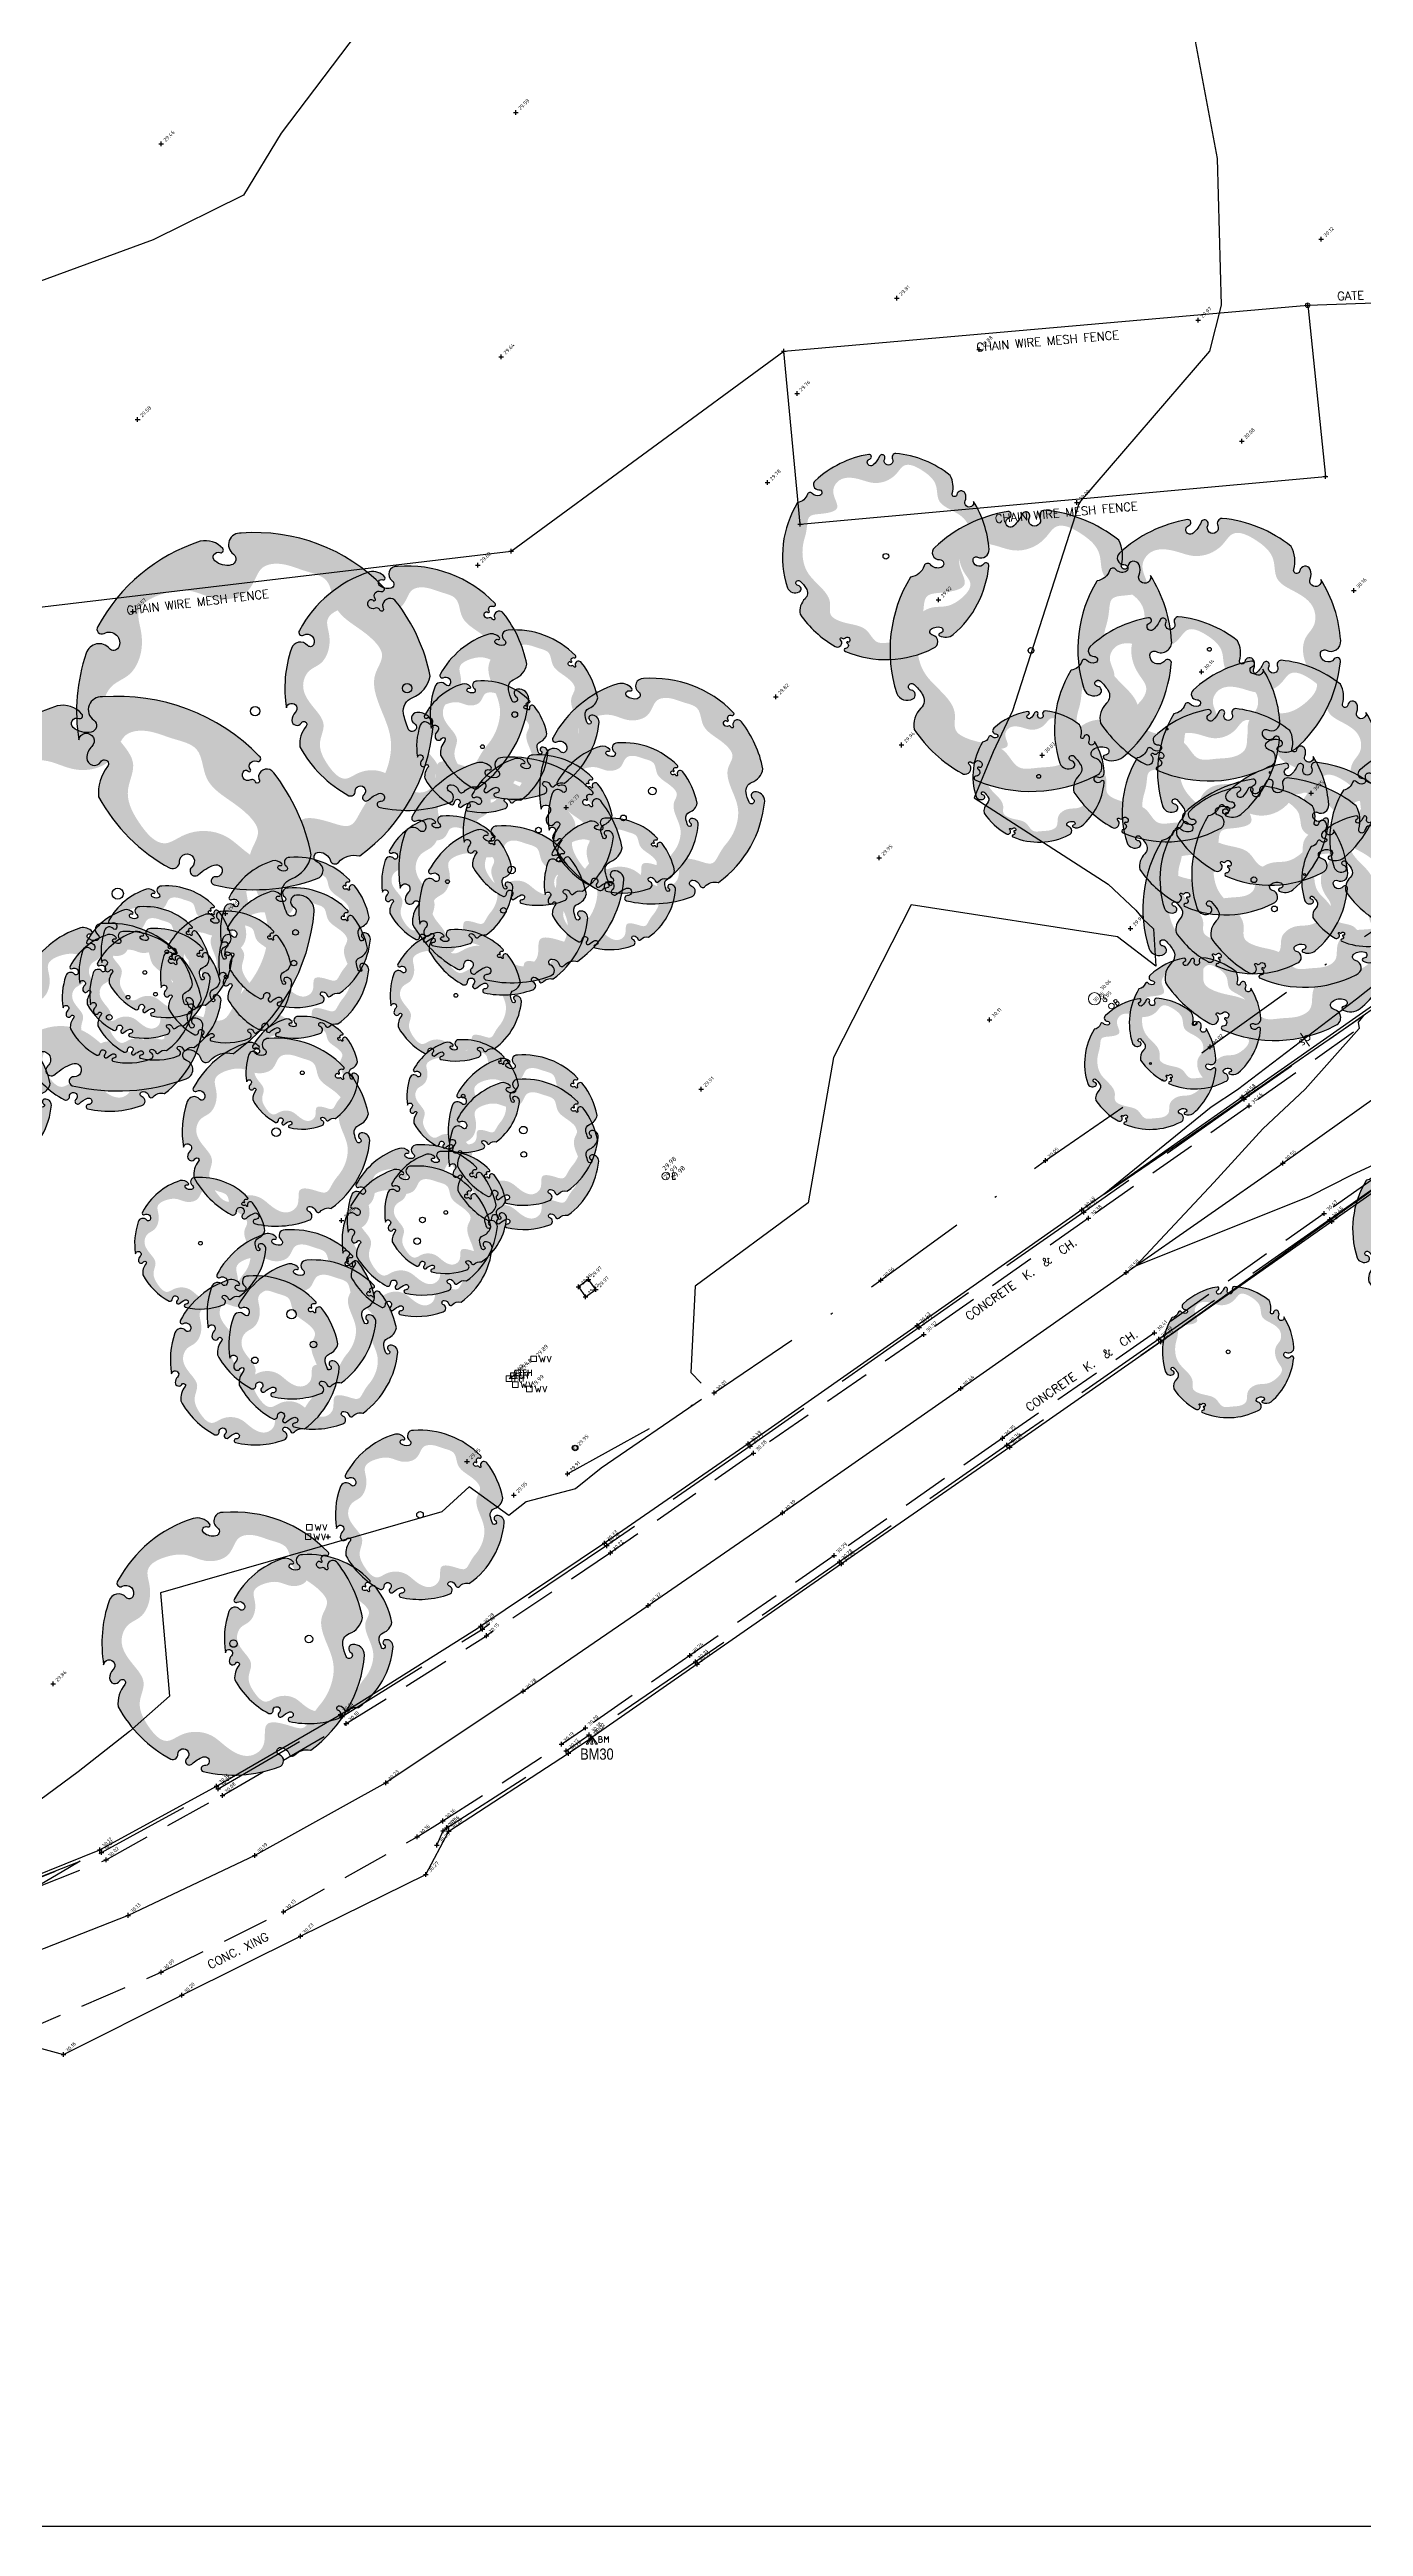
# Model space of a CAD drawing. Header units: metres. Extents: x 245957 to 247358, y 7418632 to 7419642.
# Drawn here: x 246523.7 to 246593.6, y 7418655.8 to 7418787.6 of the extents above; entities that cross this region are included whole.
import ezdxf
from ezdxf.enums import TextEntityAlignment as Align

# ---------------------------------------------------------------- set-up
doc = ezdxf.new("R2010")
doc.units = ezdxf.units.M
for name, pattern in [('DASHDOT', [10, 5, -2.5, 0, -2.5]), ('DASHED', [0.75, 0.5, -0.25]), ('HIDDEN', [0.375, 0.25, -0.125])]:
    doc.linetypes.add(name, pattern=pattern)
for name, color, linetype in [('-TEXT', 7, 'Continuous'), ('017_NAIL-L', 8, 'Continuous'), ('103_TOE_OF_BATTER', 37, 'DASHDOT'), ('103_TOE_OF_BATTER-L', 37, 'DASHDOT'), ('103_TOE_OF_BATTER-S', 37, 'DASHDOT'), ('104_EXISTING_SURFACE-L', 35, 'Continuous'), ('104_EXISTING_SURFACE-S', 35, 'Continuous'), ('201_SINGLE_TREE-H', 63, 'Continuous'), ('201_SINGLE_TREE-S', 96, 'Continuous'), ('408_BACK_OF_KERB', 10, 'Continuous'), ('408_BACK_OF_KERB-L', 10, 'Continuous'), ('408_BACK_OF_KERB-S', 10, 'Continuous'), ('418_LANE_LINE_SOLID', 53, 'Continuous'), ('418_LANE_LINE_SOLID-L', 53, 'Continuous'), ('418_LANE_LINE_SOLID-S', 53, 'Continuous'), ('903_FENCE', 24, 'FENCELINE'), ('903_FENCE-S', 24, 'Continuous'), ('904_GATE', 22, 'Continuous'), ('EX-BENCHMARK', 7, 'Continuous'), ('EX-BENCHMARK_(SLS)', 8, 'Continuous'), ('EX-BOLLARD_(SLS)', 89, 'Continuous'), ('EX-COVER', 7, 'Continuous'), ('EX-FEATURE', 7, 'Continuous'), ('EX-GATE_(SLS)', 22, 'Continuous'), ('EX-TITLEBLOCK', 7, 'Continuous'), ('EX-TRAFFIC_SIGN_(SLS)', 89, 'Continuous'), ('Surface_Contours_Major', 4, 'Continuous'), ('Surface_Contours_Minor', 253, 'Continuous')]:
    doc.layers.add(name, color=color, linetype=linetype)
for name, color, linetype, true_color in [('406_LIP_OF_KERB', 7, 'HIDDEN', 0xff4100), ('406_LIP_OF_KERB-L', 7, 'HIDDEN', 0xff4100), ('406_LIP_OF_KERB-S', 7, 'HIDDEN', 0xff4100), ('407_INVERT_OF_KERB', 7, 'DASHED', 0xff4100), ('407_INVERT_OF_KERB-L', 7, 'DASHED', 0xff4100), ('407_INVERT_OF_KERB-S', 7, 'DASHED', 0xff4100), ('716_ELECTRICITY_PIT-L', 7, 'ELECTRICAL', 0xffa500), ('741_SEWER_PIT-L', 7, 'Continuous', 0xfffd66), ('751_WATER_STOP_VALVE-L', 7, 'Continuous', 0x0041ff), ('753_FIRE_HYDRANT', 7, 'Continuous', 0xb30000), ('753_FIRE_HYDRANT-L', 7, 'Continuous', 0xb30000), ('755_WATER_UNCLASS', 7, 'Continuous', 0x0041ff), ('755_WATER_UNCLASS-L', 7, 'Continuous', 0x0041ff), ('755_WATER_UNCLASS-S', 7, 'Continuous', 0x0041ff), ('762_UNCLASSIFIED_PIT-S', 7, 'Continuous', 0xff64ac), ('EX-ELECT_PIT_(SLS)', 7, 'Continuous', 0xffa500), ('EX-FIRE_HYDRANT_(SLS)', 7, 'Continuous', 0xb30000), ('EX-SEWER_PIT_(SLS)', 7, 'Continuous', 0xfffd66), ('EX-WATER_VALVE_(SLS)', 7, 'Continuous', 0x0041ff)]:
    doc.layers.add(name, color=color, linetype=linetype, true_color=true_color)
doc.styles.add('BOLD', font='ARIALN.TTF')
doc.styles.add('ISO', font='iso.shx')
doc.styles.add('ISO18', font='iso.shx')
doc.styles.add('ISO2.5', font='isocp.shx', dxfattribs={"height": 2.5})
doc.styles.get("Standard").update_dxf_attribs({"font": 'SIMPLEX.shx'})
doc.linetypes.add('ELECTRICAL', pattern='A,2,-0.15,["E",ISO18,S=0.2,R=0,X=-0.015,Y=-0.1],-0.15', length=2.3)
doc.linetypes.add('FENCELINE', pattern='A,0.5,-0.2,["/",Standard,S=0.1,R=0,X=0,Y=-0.05],-0.25', length=0.95)

# ---------------------------------------------------------------- blocks, each defined once
blk = doc.blocks.new('CROSS')
at = {"color": 0, "linetype": 'Continuous'}
for p, q in [((-0.5, 0), (0.5, 0)), ((0, -0.5), (0, 0.5))]:
    blk.add_line(p, q, dxfattribs=at)
blk = doc.blocks.new('SP')
at = {"color": 0, "linetype": 'Continuous', "lineweight": 13}
for p, q in [((0.15, 0.42), (0.15, -0.41)), ((0.28, 0.16), (0.26, 0.1)), ((0.26, 0.1), (0.3, 0.06)), ((0.33, 0.19), (0.28, 0.16)), ((0.3, 0.06), (0.4, 0)), ((0.42, 0.18), (0.33, 0.19)), ((0.4, 0), (0.41, 0)), ((0.44, -0.04), (0.4, 0)), ((0.4, 0), (0.41, 0)), ((0.26, -0.1), (0.37, -0.13)), ((0.37, -0.13), (0.42, -0.1)), ((0.37, -0.13), (0.37, -0.13)), ((0.42, -0.1), (0.44, -0.04))]:
    blk.add_line(p, q, dxfattribs=at)
blk.add_circle((0, 0), 0.15, dxfattribs=at)
blk = doc.blocks.new('201C')
at = {"layer": '201_SINGLE_TREE-H', "transparency": 33554534}
h = blk.add_hatch(color=256, dxfattribs=at)
h.paths.add_polyline_path([(-0.3717, -0.3344, 0.222926), (0.0196, -0.4996, 0.770799), (0.0439, -0.4417, -0.650302), (0.0511, -0.4116, -0.234737), (0.0964, -0.4247, -0.847312), (0.0816, -0.4475, 0.78443), (0.0732, -0.4583, 0.276934), (0.1352, -0.4813, 0.193599), (0.4309, -0.2536, 0.800435), (0.4144, -0.2337, -0.75216), (0.3757, -0.1925, -0.528914), (0.4006, -0.1909, 0.594112), (0.4663, -0.1804, 0.123805), (0.4962, 0.0616, -1.41759), (0.4607, 0.0811, 0.206906), (0.4758, 0.1133, 0.759729), (0.4374, 0.1252, -1.073307), (0.4187, 0.1392, 0.194379), (0.4474, 0.2231, 0.144612), (0.2544, 0.4304, 0.53339), (0.2277, 0.4128, -1.592592), (0.1939, 0.4293, 1.030038), (0.1758, 0.4513, -0.10361), (0.1314, 0.4262, -1.238487), (0.1282, 0.4593, 0.884725), (0.1336, 0.4818, 0.147549), (-0.1551, 0.4753, 0.71725), (-0.1579, 0.4291, -0.864032), (-0.1646, 0.4015, -0.310704), (-0.1946, 0.4266, 0.58143), (-0.2167, 0.4321, -0.281558), (-0.2766, 0.4162), (-0.2775, 0.4159, 0.217121), (-0.4959, 0.0634), (-0.4959, 0.0634, 0.440011), (-0.4522, 0.021, 0.723973), (-0.4442, 0.0516, -1.384648), (-0.4262, 0.0659, -0.051107), (-0.4149, 0.0223, -0.361502), (-0.441, -0.0208, 0.256822), (-0.4937, -0.0791, 0.116166), (-0.4065, -0.2911, 0.67803), (-0.3682, -0.2843, 0.170035), (-0.3696, -0.274, -1.054701), (-0.3596, -0.2696, 0.431903), (-0.3468, -0.2749, -0.910728), (-0.3329, -0.2993, -0.42046), (-0.3418, -0.2976, 1.007885), (-0.3479, -0.3018, -0.766634), (-0.3646, -0.3216, 0.938602), (-0.3717, -0.3344)])
edge = h.paths.add_edge_path(flags=16)
edge.add_spline(control_points=[(-0.3177, 0.2468), (-0.303, 0.2628), (-0.2856, 0.2893), (-0.256, 0.3411), (-0.1928, 0.3155), (-0.0921, 0.286), (-0.1162, 0.3941), (-0.0359, 0.4462), (0.0392, 0.3985), (0.1028, 0.3299), (0.1957, 0.3214), (0.2784, 0.3804), (0.3442, 0.2961), (0.3785, 0.2147), (0.3303, 0.1307), (0.3915, 0.0592), (0.4378, -0.0139), (0.4055, -0.0919), (0.3459, -0.1091), (0.3102, -0.1666), (0.3057, -0.2282), (0.3286, -0.3091), (0.2408, -0.3447), (0.1647, -0.3496), (0.103, -0.3142), (0.0463, -0.3153), (0.0047, -0.3356), (-0.0139, -0.3682), (-0.0327, -0.4069), (-0.0927, -0.4151), (-0.1463, -0.3868), (-0.23, -0.3665), (-0.2245, -0.2773), (-0.2864, -0.2294), (-0.3344, -0.1941), (-0.3737, -0.1409), (-0.3276, -0.0866), (-0.344, -0.0009), (-0.3866, 0.0828), (-0.3665, 0.1796), (-0.3359, 0.2271), (-0.3177, 0.2468)], knot_values=[0, 0, 0, 0, 0.064972, 0.101243, 0.15652, 0.245586, 0.324463, 0.387907, 0.486094, 0.554514, 0.671826, 0.728629, 0.823661, 0.919885, 0.989953, 1.075257, 1.171704, 1.23593, 1.293575, 1.346478, 1.426142, 1.479146, 1.570817, 1.644481, 1.712561, 1.774901, 1.807, 1.846291, 1.885582, 1.928182, 2.007036, 2.074591, 2.151638, 2.226455, 2.293426, 2.340744, 2.397548, 2.47317, 2.587294, 2.673595, 2.754259, 2.754259, 2.754259, 2.754259], degree=3, periodic=0)
at = {"layer": '201_SINGLE_TREE-S'}
blk.add_lwpolyline([(-0.3717, -0.3344, 0.222926), (0.0196, -0.4996, 0.770799), (0.0439, -0.4417, -0.650302), (0.0511, -0.4116, -0.234737), (0.0964, -0.4247, -0.847312), (0.0816, -0.4475, 0.78443), (0.0732, -0.4583, 0.276934), (0.1352, -0.4813, 0.193599), (0.4309, -0.2536, 0.800435), (0.4144, -0.2337, -0.75216), (0.3757, -0.1925, -0.528914), (0.4006, -0.1909, 0.594112), (0.4663, -0.1804, 0.123805), (0.4962, 0.0616, -1.41759), (0.4607, 0.0811, 0.206906), (0.4758, 0.1133, 0.759729), (0.4374, 0.1252, -1.073307), (0.4187, 0.1392, 0.194379), (0.4474, 0.2231, 0.144612), (0.2544, 0.4304, 0.53339), (0.2277, 0.4128, -1.592592), (0.1939, 0.4293, 1.030038), (0.1758, 0.4513, -0.10361), (0.1314, 0.4262, -1.238487), (0.1282, 0.4593, 0.884725), (0.1336, 0.4818, 0.147549), (-0.1551, 0.4753, 0.71725), (-0.1579, 0.4291, -0.864032), (-0.1646, 0.4015, -0.310704), (-0.1946, 0.4266, 0.58143), (-0.2167, 0.4321, -0.281558), (-0.2766, 0.4162), (-0.2775, 0.4159, 0.217121), (-0.4959, 0.0634), (-0.4959, 0.0634, 0.440011), (-0.4522, 0.021, 0.723973), (-0.4442, 0.0516, -1.384648), (-0.4262, 0.0659, -0.051107), (-0.4149, 0.0223, -0.361502), (-0.441, -0.0208, 0.256822), (-0.4937, -0.0791, 0.116166), (-0.4065, -0.2911, 0.67803), (-0.3682, -0.2843, 0.170035), (-0.3696, -0.274, -1.054701), (-0.3596, -0.2696, 0.431903), (-0.3468, -0.2749, -0.910728), (-0.3329, -0.2993, -0.42046), (-0.3418, -0.2976, 1.007885), (-0.3479, -0.3018, -0.766634), (-0.3646, -0.3216, 0.938602), (-0.3717, -0.3344)], format="xyb", dxfattribs=at)
blk = doc.blocks.new('201T')
at = {"layer": '201_SINGLE_TREE-S'}
blk.add_circle((0, 0), 0.5, dxfattribs=at)
blk = doc.blocks.new('BOLR')
at = {"color": 0, "linetype": 'Continuous', "lineweight": 13}
for p, q in [((0.34, 0.17), (0.25, 0.17)), ((0.25, 0.17), (0.25, -0.16)), ((0.34, 0.02), (0.25, 0.02)), ((0.25, 0.02), (0.26, 0.02)), ((0.39, 0.15), (0.34, 0.17)), ((0.34, 0.02), (0.39, 0.04)), ((0.38, 0.01), (0.34, 0.02)), ((0.42, -0.03), (0.38, 0.01)), ((0.41, 0.1), (0.39, 0.15)), ((0.39, 0.04), (0.41, 0.1)), ((0.25, -0.16), (0.34, -0.16)), ((0.25, -0.16), (0.26, -0.16)), ((0.34, -0.16), (0.38, -0.15)), ((0.38, -0.15), (0.42, -0.11)), ((0.43, -0.07), (0.42, -0.03)), ((0.42, -0.11), (0.43, -0.07))]:
    blk.add_line(p, q, dxfattribs=at)
blk.add_circle((0, 0), 0.15, dxfattribs=at)
blk = doc.blocks.new('BM')
at = {"color": 0, "linetype": 'Continuous', "lineweight": 13}
for p, q in [((0, 0), (-0.31, -0.44)), ((-0.19, -0.44), (0, 0)), ((0, 0), (-0.06, -0.44)), ((0, 0), (0.19, -0.44)), ((0.31, -0.44), (0, 0)), ((0, 0), (0.06, -0.44)), ((-0.31, -0.44), (-0.19, -0.44)), ((-0.06, -0.44), (0.06, -0.44)), ((0.19, -0.44), (0.31, -0.44)), ((0.47, -0.02), (0.38, -0.02)), ((0.38, -0.02), (0.38, -0.34)), ((0.47, -0.16), (0.38, -0.16)), ((0.38, -0.16), (0.39, -0.16)), ((0.38, -0.34), (0.47, -0.34)), ((0.38, -0.34), (0.39, -0.34)), ((0.52, -0.04), (0.47, -0.02)), ((0.47, -0.16), (0.52, -0.14)), ((0.52, -0.17), (0.47, -0.16)), ((0.47, -0.34), (0.52, -0.33)), ((0.54, -0.09), (0.52, -0.04)), ((0.52, -0.14), (0.54, -0.09)), ((0.55, -0.21), (0.52, -0.17)), ((0.52, -0.33), (0.55, -0.29)), ((0.56, -0.25), (0.55, -0.21)), ((0.55, -0.29), (0.56, -0.25)), ((0.67, -0.34), (0.67, -0.02)), ((0.67, -0.02), (0.78, -0.19)), ((0.78, -0.19), (0.89, -0.02)), ((0.89, -0.02), (0.89, -0.34))]:
    blk.add_line(p, q, dxfattribs=at)
blk = doc.blocks.new('WV')
at = {"color": 0, "linetype": 'Continuous', "lineweight": 13}
for p, q in [((-0.15, -0.15), (-0.15, 0.15)), ((-0.15, 0.15), (0.15, 0.15)), ((0.15, 0.15), (0.15, -0.15)), ((0.31, 0.15), (0.39, -0.17)), ((0.39, -0.17), (0.46, 0.05)), ((0.46, 0.05), (0.53, -0.17)), ((0.53, -0.17), (0.6, 0.15)), ((0.6, 0.15), (0.61, 0.15)), ((0.71, 0.15), (0.82, -0.17)), ((0.82, -0.17), (0.92, 0.15)), ((0.92, 0.15), (0.93, 0.15)), ((0.15, -0.15), (-0.15, -0.15))]:
    blk.add_line(p, q, dxfattribs=at)
blk = doc.blocks.new('FHS')
at = {"color": 0, "linetype": 'Continuous', "lineweight": 13}
for p, q in [((-0.15, -0.15), (-0.15, 0.15)), ((-0.15, 0.15), (0.15, 0.15)), ((0.15, 0.15), (0.15, -0.15)), ((0.31, -0.15), (0.31, 0.17)), ((0.31, 0.17), (0.45, 0.17)), ((0.31, 0.03), (0.45, 0.03)), ((0.45, 0.17), (0.46, 0.17)), ((0.45, 0.03), (0.46, 0.03)), ((0.56, -0.15), (0.56, 0.17)), ((0.56, 0.17), (0.56, 0.17)), ((0.56, 0.03), (0.74, 0.03)), ((0.74, 0.17), (0.74, -0.15)), ((0.15, -0.15), (-0.15, -0.15))]:
    blk.add_line(p, q, dxfattribs=at)
blk = doc.blocks.new('755')
at = {"layer": '755_WATER_UNCLASS', "color": 0}
for radius in [0.597, 0.499]:
    blk.add_circle((0, 0), radius, dxfattribs=at)
at = {"layer": '755_WATER_UNCLASS', "color": 0, "style": 'ISO'}
blk.add_text('WU', height=0.4, dxfattribs=at).set_placement((0, 0), align=Align.MIDDLE_CENTER)
blk = doc.blocks.new('A1-TITLE-SC')
at = {"layer": 'EX-TITLEBLOCK', "color": 2, "flags": 128}
blk.add_lwpolyline([(28, 14), (28, 580), (828, 580), (828, 14)], close=True, dxfattribs=at)
blk = doc.blocks.new('SEWA')
at = {"color": 0, "linetype": 'Continuous', "lineweight": 13}
for p, q in [((0.47, 0.15), (0.46, 0.11)), ((0.46, 0.11), (0.48, 0.07)), ((0.5, 0.19), (0.47, 0.15)), ((0.48, 0.07), (0.5, 0.04)), ((0.54, 0.2), (0.5, 0.19)), ((0.5, 0.04), (0.62, -0.01)), ((0.64, 0.18), (0.54, 0.2)), ((0.46, -0.12), (0.58, -0.16)), ((0.58, -0.16), (0.62, -0.15)), ((0.58, -0.16), (0.59, -0.16)), ((0.62, -0.01), (0.62, -0.01)), ((0.65, -0.04), (0.62, -0.01)), ((0.62, -0.01), (0.62, -0.01)), ((0.62, -0.15), (0.65, -0.12)), ((0.66, -0.08), (0.65, -0.04)), ((0.65, -0.12), (0.66, -0.08))]:
    blk.add_line(p, q, dxfattribs=at)
blk.add_circle((0, 0), 0.325, dxfattribs=at)
blk = doc.blocks.new('GATE')
at = {"color": 0, "linetype": 'Continuous', "lineweight": 13}
blk.add_circle((0, 0), 0.125, dxfattribs=at)
blk = doc.blocks.new('ECVRR')
at = {"color": 0, "linetype": 'Continuous', "lineweight": 13}
for p, q in [((0.36, -0.18), (0.36, 0.18)), ((0.36, 0.18), (0.52, 0.18)), ((0.49, 0.02), (0.36, 0.02)), ((0.36, 0.02), (0.37, 0.02)), ((0.52, 0.18), (0.53, 0.18)), ((0.52, -0.18), (0.36, -0.18))]:
    blk.add_line(p, q, dxfattribs=at)
blk.add_circle((0, 0), 0.2, dxfattribs=at)
blk = doc.blocks.new('CK')
at = {"layer": '-TEXT'}
blk.add_text('CONCRETE  K.  &  CH.', height=0.45, dxfattribs=at).set_placement((-0.03, -0.24), align=Align.CENTER)
blk = doc.blocks.new('CX1')
at = {"layer": '-TEXT'}
blk.add_text('CONC. XING', height=0.45, dxfattribs=at).set_placement((-0.1, -0.24), align=Align.CENTER)

msp = doc.modelspace()

# ---------------------------------------------------------------- linework, layer by layer
at = {"layer": '103_TOE_OF_BATTER'}
msp.add_lwpolyline([(246551.23, 7418711.78), (246559.03, 7418716.09), (246567.91, 7418722.08), (246576.66, 7418728.45), (246585.42, 7418734.5), (246593.95, 7418740.59), (246597.43, 7418742.95), (246601.29, 7418745.47), (246607.84, 7418750.53), (246615.99, 7418756.2), (246625.6, 7418763.25), (246634.22, 7418769.15), (246642.95, 7418775.44), (246651.21, 7418781.53), (246661.76, 7418788.97), (246662.07, 7418789.4), (246662.46, 7418789.66), (246670.73, 7418795.49), (246679.96, 7418801.46), (246688.91, 7418807.37)], dxfattribs=at)
at = {"layer": '406_LIP_OF_KERB', "ltscale": 10}
for p, q in [((246596.11, 7418737.44), (246587.5, 7418731.36)), ((246587.5, 7418731.36), (246578.95, 7418725.39)), ((246600.15, 7418731.71), (246591.49, 7418725.64)), ((246591.49, 7418725.64), (246582.46, 7418719.28)), ((246578.95, 7418725.39), (246570.19, 7418719.2)), ((246570.19, 7418719.2), (246561.13, 7418712.88)), ((246582.46, 7418719.28), (246574.37, 7418713.67)), ((246574.37, 7418713.67), (246565.42, 7418707.43)), ((246561.13, 7418712.88), (246553.52, 7418707.57)), ((246553.52, 7418707.57), (246546.93, 7418703.17)), ((246565.42, 7418707.43), (246557.75, 7418702.12)), ((246539.47, 7418698.49), (246546.93, 7418703.17)), ((246557.75, 7418702.12), (246552.19, 7418698.26)), ((246532.88, 7418694.67), (246539.47, 7418698.49)), ((246550.92, 7418697.39), (246552.19, 7418698.26)), ((246544.61, 7418693.31), (246550.92, 7418697.39)), ((246526.69, 7418691.25), (246532.88, 7418694.67)), ((246543.24, 7418692.46), (246544.61, 7418693.31)), ((246519.49, 7418688.38), (246526.69, 7418691.25)), ((246536.13, 7418688.48), (246543.24, 7418692.46)), ((246529.62, 7418685.26), (246536.13, 7418688.48)), ((246521.96, 7418681.99), (246529.62, 7418685.26))]:
    msp.add_line(p, q, dxfattribs=at)
at = {"layer": '407_INVERT_OF_KERB', "ltscale": 10}
for p, q in [((246595.88, 7418737.79), (246587.23, 7418731.71)), ((246587.23, 7418731.71), (246578.7, 7418725.71)), ((246600.39, 7418731.36), (246591.79, 7418725.31)), ((246578.7, 7418725.71), (246569.94, 7418719.57)), ((246591.79, 7418725.31), (246582.7, 7418718.95)), ((246569.94, 7418719.57), (246560.96, 7418713.26)), ((246582.7, 7418718.95), (246574.61, 7418713.31)), ((246560.96, 7418713.26), (246553.32, 7418707.96)), ((246574.61, 7418713.31), (246565.7, 7418707.1)), ((246553.32, 7418707.96), (246546.71, 7418703.52)), ((246565.7, 7418707.1), (246558.05, 7418701.77)), ((246539.25, 7418698.87), (246546.71, 7418703.52)), ((246558.05, 7418701.77), (246552.38, 7418697.9)), ((246532.66, 7418695.03), (246539.25, 7418698.87)), ((246551.17, 7418697.04), (246552.38, 7418697.9)), ((246544.81, 7418692.94), (246551.17, 7418697.04)), ((246526.44, 7418691.63), (246532.66, 7418695.03)), ((246544.28, 7418692.02), (246544.62, 7418692.78)), ((246544.62, 7418692.78), (246544.81, 7418692.94)), ((246519.36, 7418688.78), (246526.44, 7418691.63))]:
    msp.add_line(p, q, dxfattribs=at)
at = {"layer": '408_BACK_OF_KERB'}
for p, q in [((246595.78, 7418737.89), (246587.13, 7418731.82)), ((246587.13, 7418731.82), (246578.6, 7418725.83)), ((246600.5, 7418731.26), (246591.89, 7418725.2)), ((246578.6, 7418725.83), (246569.84, 7418719.68)), ((246591.89, 7418725.2), (246582.79, 7418718.8)), ((246569.84, 7418719.68), (246560.85, 7418713.38)), ((246582.79, 7418718.8), (246574.76, 7418713.2)), ((246560.85, 7418713.38), (246553.2, 7418708.09)), ((246574.76, 7418713.2), (246565.81, 7418706.99)), ((246553.2, 7418708.09), (246546.63, 7418703.68)), ((246565.81, 7418706.99), (246558.13, 7418701.66)), ((246539.16, 7418698.98), (246546.63, 7418703.68)), ((246558.13, 7418701.66), (246552.47, 7418697.72)), ((246532.57, 7418695.17), (246539.16, 7418698.98)), ((246544.93, 7418692.77), (246551.28, 7418696.91)), ((246551.28, 7418696.91), (246552.47, 7418697.72)), ((246526.36, 7418691.78), (246532.57, 7418695.17)), ((246543.7, 7418690.47), (246544.93, 7418692.77)), ((246519.31, 7418688.94), (246526.36, 7418691.78)), ((246537.03, 7418687.18), (246543.7, 7418690.47)), ((246530.72, 7418684.04), (246537.03, 7418687.18)), ((246524.42, 7418680.89), (246530.72, 7418684.04)), ((246522.15, 7418681.51), (246524.42, 7418680.89))]:
    msp.add_line(p, q, dxfattribs=at)
at = {"layer": '418_LANE_LINE_SOLID'}
for p, q in [((246589.28, 7418728.31), (246597.9, 7418734.44)), ((246580.95, 7418722.49), (246589.28, 7418728.31)), ((246572.15, 7418716.32), (246580.95, 7418722.49)), ((246562.67, 7418709.7), (246572.15, 7418716.32)), ((246555.53, 7418704.77), (246562.67, 7418709.7)), ((246548.88, 7418700.21), (246555.53, 7418704.77)), ((246548.88, 7418700.21), (246541.58, 7418695.34)), ((246541.58, 7418695.34), (246534.61, 7418691.48)), ((246534.61, 7418691.48), (246527.86, 7418688.29)), ((246527.86, 7418688.29), (246520.56, 7418685.41))]:
    msp.add_line(p, q, dxfattribs=at)
at = {"layer": '753_FIRE_HYDRANT'}
for p, q in [((246548.36, 7418717), (246548.13, 7418716.84)), ((246548.58, 7418717.14), (246548.36, 7418717))]:
    msp.add_line(p, q, dxfattribs=at)
at = {"layer": '903_FENCE', "ltscale": 20}
for p, q in [((246562.74, 7418771.51), (246590.61, 7418773.96)), ((246590.61, 7418773.96), (246591.55, 7418764.84)), ((246548.24, 7418760.87), (246562.74, 7418771.51)), ((246563.62, 7418762.31), (246562.74, 7418771.51)), ((246563.62, 7418762.31), (246591.55, 7418764.84)), ((246514.74, 7418756.89), (246548.24, 7418760.87))]:
    msp.add_line(p, q, dxfattribs=at)
at = {"layer": '904_GATE'}
msp.add_line((246590.61, 7418773.96), (246595.2, 7418774.12), dxfattribs=at)
at = {"layer": 'EX-ELECT_PIT_(SLS)'}
for p, q in [((246552.36, 7418722.12), (246551.82, 7418721.73)), ((246551.82, 7418721.73), (246552.2, 7418721.2)), ((246552.2, 7418721.2), (246552.74, 7418721.59)), ((246552.74, 7418721.59), (246552.36, 7418722.12))]:
    msp.add_line(p, q, dxfattribs=at)
at = {"layer": 'Surface_Contours_Major', "elevation": 30}
for points in [[(246583.61, 7418793.41), (246585.8, 7418781.76), (246586, 7418773.96), (246585.38, 7418771.52), (246578.53, 7418763.53), (246578.42, 7418763.35), (246578.24, 7418762.76), (246574.91, 7418752.38), (246573.87, 7418750.2), (246572.87, 7418747.74), (246579.99, 7418743.15), (246581.46, 7418741.78), (246581.86, 7418741.3), (246582.4, 7418740.78), (246582.54, 7418738.79), (246580.5, 7418740.36), (246569.52, 7418742.05), (246565.38, 7418733.94), (246564.04, 7418726.2), (246558.03, 7418721.76), (246557.8, 7418717.17), (246558.35, 7418716.6)], [(246558.37, 7418715.73), (246553.02, 7418712.08), (246551.66, 7418710.98), (246549.03, 7418710.3), (246548.11, 7418709.57), (246546.01, 7418711.09), (246544.55, 7418709.76), (246529.58, 7418705.45), (246530.06, 7418699.95), (246527.93, 7418698.07), (246525.2, 7418695.93), (246520.77, 7418692.66)], [(246520.92, 7418689.45), (246525.32, 7418691.18), (246524.74, 7418690.84), (246522.85, 7418689.72)]]:
    msp.add_lwpolyline(points, dxfattribs=at)
at = {"layer": 'Surface_Contours_Minor'}
for points, elevation in [([(246544.09, 7418793.8), (246536.01, 7418783.12), (246534, 7418779.81), (246529.19, 7418777.43), (246521.61, 7418774.66)], 29.5), ([(246595.26, 7418738.67), (246593.2, 7418737.04), (246586.88, 7418732.22), (246585.48, 7418731.29), (246579.79, 7418726.67), (246583.79, 7418729.4), (246587.19, 7418731.76), (246589.36, 7418733.25), (246593.57, 7418736.17), (246593.3, 7418735.82), (246593.34, 7418735.48), (246590.47, 7418732.24), (246588.22, 7418730.13), (246585.62, 7418727.28), (246581.46, 7418722.85), (246590.73, 7418726.56), (246593, 7418727.71), (246597.26, 7418729.68)], 30.5), ([(246597.94, 7418729.64), (246591.83, 7418725.27), (246583.69, 7418719.45), (246582.78, 7418718.8), (246581.74, 7418718.07)], 30.5)]:
    msp.add_lwpolyline(points, dxfattribs=dict(at, elevation=elevation))

# ---------------------------------------------------------------- block references
at = {"layer": '-TEXT'}
for p, rotation in [((246575.38, 7418722.17), 35.23750572255092), ((246578.6, 7418717.3), 34.74513998738303)]:
    msp.add_blockref('CK', p, dxfattribs=dict(at, rotation=rotation))
at = {"layer": '103_TOE_OF_BATTER-S', "xscale": 0.25, "yscale": 0.25, "zscale": 0.25}
for p in [(246585.42, 7418734.5), (246576.66, 7418728.45), (246567.91, 7418722.08), (246559.03, 7418716.09), (246551.23, 7418711.78), (246548.38, 7418710.64)]:
    msp.add_blockref('CROSS', p, dxfattribs=at)
at = {"layer": '104_EXISTING_SURFACE-S', "xscale": 0.25, "yscale": 0.25, "zscale": 0.25}
for p in [(246548.49, 7418784.22), (246529.62, 7418782.55), (246591.33, 7418777.48), (246568.76, 7418774.34), (246584.79, 7418773.17), (246573.13, 7418771.61), (246547.71, 7418771.22), (246563.45, 7418769.26), (246528.37, 7418767.88), (246587.1, 7418766.73), (246561.87, 7418764.52), (246578.33, 7418763.46), (246546.46, 7418760.13), (246570.97, 7418758.29), (246593.07, 7418758.78), (246528.12, 7418757.67), (246584.96, 7418754.45), (246562.32, 7418753.13), (246569, 7418750.56), (246576.48, 7418750.01), (246590.79, 7418748), (246551.16, 7418747.23), (246567.81, 7418744.55), (246533.04, 7418741.59), (246581.19, 7418740.8), (246573.69, 7418735.94), (246558.35, 7418732.24), (246539.21, 7418725.26), (246545.89, 7418712.44), (246523.88, 7418700.6)]:
    msp.add_blockref('CROSS', p, dxfattribs=at)
at = {"layer": '201_SINGLE_TREE-S'}
for name, p, xscale, yscale, zscale, rotation in [('201C', (246568.17, 7418760.6), 11, 11, 11, 25), ('201C', (246575.89, 7418755.59), 15, 15, 15, 25), ('201C', (246585.38, 7418755.65), 14, 14, 14, 25), ('201C', (246534.62, 7418752.36), 19, 19, 19, 182.2), ('201C', (246542.7, 7418753.58), 13, 13, 13, 182.2), ('201T', (246568.17, 7418760.6), 0.3, 0.3, 0.3, 25), ('201C', (246583.14, 7418751.41), 12, 12, 12, 25), ('201C', (246588.62, 7418749.1), 12, 12, 12, 25), ('201C', (246548.43, 7418752.18), 9, 9, 9, 182.2), ('201T', (246575.89, 7418755.59), 0.3, 0.3, 0.3, 25), ('201T', (246585.38, 7418755.65), 0.2, 0.2, 0.2, 25), ('201C', (246527.31, 7418742.65), 21, 21, 21, 182.2), ('201T', (246542.7, 7418753.58), 0.5, 0.5, 0.5, 182.2), ('201C', (246546.71, 7418750.47), 7, 7, 7, 182.2), ('201C', (246555.75, 7418748.11), 12, 12, 12, 182.2), ('201C', (246576.3, 7418748.89), 7, 7, 7, 25), ('201C', (246586.24, 7418747.02), 11, 11, 11, 25), ('201T', (246534.62, 7418752.36), 0.5, 0.5, 0.5, 182.2), ('201T', (246548.43, 7418752.18), 0.3, 0.3, 0.3, 182.2), ('201C', (246596.78, 7418745.56), 10, 10, 10, 25), ('201T', (246546.71, 7418750.47), 0.2, 0.2, 0.2, 182.2), ('201C', (246554.21, 7418746.68), 8, 8, 8, 182.2), ('201C', (246588.84, 7418741.84), 14, 14, 14, 25), ('201C', (246590.44, 7418743.67), 12, 12, 12, 25), ('201T', (246583.14, 7418751.41), 0.1, 0.1, 0.1, 25), ('201C', (246548.26, 7418743.91), 12, 12, 12, 182.2), ('201C', (246549.69, 7418746.03), 8, 8, 8, 182.2), ('201C', (246587.75, 7418743.39), 10, 10, 10, 25), ('201T', (246588.62, 7418749.1), 0.1, 0.1, 0.1, 25), ('201T', (246555.75, 7418748.11), 0.4, 0.4, 0.4, 182.2), ('201T', (246576.3, 7418748.89), 0.2, 0.2, 0.2, 25), ('201C', (246593.79, 7418743.34), 7, 7, 7, 25), ('201C', (246544.85, 7418743.29), 7, 7, 7, 182.2), ('201C', (246553.5, 7418743.17), 7, 7, 7, 182.2), ('201T', (246554.21, 7418746.68), 0.3, 0.3, 0.3, 182.2), ('201T', (246586.24, 7418747.02), 0.3, 0.3, 0.3, 25), ('201C', (246547.83, 7418741.76), 9, 9, 9, 182.2), ('201T', (246549.69, 7418746.03), 0.3, 0.3, 0.3, 182.2), ('201C', (246536.77, 7418740.59), 8, 8, 8, 182.2), ('201T', (246548.26, 7418743.91), 0.4, 0.4, 0.4, 182.2), ('201C', (246529.92, 7418739.56), 7, 7, 7, 182.2), ('201T', (246527.31, 7418742.65), 0.6, 0.6, 0.6, 182.2), ('201C', (246536.68, 7418738.96), 8, 8, 8, 182.2), ('201T', (246544.85, 7418743.29), 0.2, 0.2, 0.2, 182.2), ('201T', (246553.5, 7418743.17), 0.2, 0.2, 0.2, 182.2), ('201T', (246587.75, 7418743.39), 0.3, 0.3, 0.3, 25), ('201T', (246590.44, 7418743.67), 0.1, 0.1, 0.1, 25), ('201C', (246526.86, 7418736.07), 10, 10, 10, 182.2), ('201C', (246528.75, 7418738.46), 7, 7, 7, 182.2), ('201C', (246533.08, 7418738.22), 7, 7, 7, 182.2), ('201T', (246547.83, 7418741.76), 0.3, 0.3, 0.3, 182.2), ('201T', (246588.84, 7418741.84), 0.3, 0.3, 0.3, 25), ('201C', (246527.86, 7418737.14), 7, 7, 7, 182.2), ('201C', (246529.32, 7418737.3), 7, 7, 7, 182.2), ('201T', (246536.77, 7418740.59), 0.3, 0.3, 0.3, 182.2), ('201C', (246545.3, 7418737.24), 7, 7, 7, 182.2), ('201C', (246584.62, 7418735.76), 7, 7, 7, 25), ('201T', (246529.92, 7418739.56), 0.2, 0.2, 0.2, 182.2), ('201T', (246536.68, 7418738.96), 0.3, 0.3, 0.3, 182.2), ('201T', (246528.75, 7418738.46), 0.2, 0.2, 0.2, 182.2), ('201T', (246529.32, 7418737.3), 0.2, 0.2, 0.2, 182.2), ('201T', (246533.08, 7418738.22), 0.2, 0.2, 0.2, 182.2), ('201T', (246545.3, 7418737.24), 0.2, 0.2, 0.2, 182.2), ('201C', (246582.24, 7418733.61), 7, 7, 7, 25), ('201T', (246526.86, 7418736.07), 0.3, 0.3, 0.3, 182.2), ('201T', (246527.86, 7418737.14), 0.2, 0.2, 0.2, 182.2), ('201C', (246537.13, 7418733.12), 6, 6, 6, 182.2), ('201C', (246519.8, 7418731.75), 8, 8, 8, 182.2), ('201C', (246535.74, 7418729.96), 10, 10, 10, 182.2), ('201C', (246545.69, 7418731.88), 6, 6, 6, 182.2), ('201T', (246584.62, 7418735.76), 0.2, 0.2, 0.2, 25), ('201C', (246548.89, 7418730.07), 8, 8, 8, 182.2), ('201T', (246582.24, 7418733.61), 0.1, 0.1, 0.1, 25), ('201T', (246537.13, 7418733.12), 0.2, 0.2, 0.2, 182.2), ('201C', (246548.91, 7418728.78), 8, 8, 8, 182.2), ('201T', (246545.69, 7418731.88), 0.2, 0.2, 0.2, 182.2), ('201C', (246598, 7418724.8), 10, 10, 10, 25), ('201T', (246535.74, 7418729.96), 0.45, 0.45, 0.45, 182.2), ('201C', (246543.52, 7418725.29), 8, 8, 8, 182.2), ('201T', (246548.89, 7418730.07), 0.4, 0.4, 0.4, 182.2), ('201C', (246543.24, 7418724.16), 8, 8, 8, 182.2), ('201C', (246544.76, 7418725.69), 6.5, 6.5, 6.5, 182.2), ('201T', (246548.91, 7418728.78), 0.3, 0.3, 0.3, 182.2), ('201C', (246531.71, 7418724.05), 7, 7, 7, 182.2), ('201T', (246543.52, 7418725.29), 0.3, 0.3, 0.3, 182.2), ('201T', (246544.76, 7418725.69), 0.2, 0.2, 0.2, 182.2), ('201T', (246531.71, 7418724.05), 0.2, 0.2, 0.2, 182.2), ('201C', (246536.56, 7418720.27), 9, 9, 9, 182.2), ('201T', (246543.24, 7418724.16), 0.35, 0.35, 0.35, 182.2), ('201C', (246537.72, 7418718.66), 9, 9, 9, 182.2), ('201C', (246586.38, 7418718.27), 7, 7, 7, 25), ('201C', (246534.61, 7418717.82), 9, 9, 9, 182.2), ('201T', (246536.56, 7418720.27), 0.5, 0.5, 0.5, 182.2), ('201T', (246537.72, 7418718.66), 0.35, 0.35, 0.35, 182.2), ('201T', (246534.61, 7418717.82), 0.35, 0.35, 0.35, 182.2), ('201T', (246586.38, 7418718.27), 0.2, 0.2, 0.2, 25), ('201C', (246543.39, 7418709.6), 9, 9, 9, 182.2), ('201C', (246533.47, 7418702.75), 14, 14, 14, 182.2), ('201T', (246543.39, 7418709.6), 0.35, 0.35, 0.35, 182.2), ('201C', (246537.48, 7418702.99), 9, 9, 9, 182.2), ('201T', (246537.48, 7418702.99), 0.4, 0.4, 0.4, 182.2), ('201T', (246533.47, 7418702.75), 0.4, 0.4, 0.4, 182.2)]:
    msp.add_blockref(name, p, dxfattribs=dict(at, xscale=xscale, yscale=yscale, zscale=zscale, rotation=rotation))
at = {"layer": '406_LIP_OF_KERB-S', "xscale": 0.25, "yscale": 0.25, "zscale": 0.25}
for p in [(246587.5, 7418731.36), (246578.95, 7418725.39), (246591.49, 7418725.64), (246570.19, 7418719.2), (246582.46, 7418719.28), (246574.37, 7418713.67), (246561.13, 7418712.88), (246553.52, 7418707.57), (246565.42, 7418707.43), (246546.93, 7418703.17), (246557.75, 7418702.12), (246539.47, 7418698.49), (246552.19, 7418698.26), (246550.92, 7418697.39), (246532.88, 7418694.67), (246543.24, 7418692.46), (246544.61, 7418693.31), (246526.69, 7418691.25), (246536.13, 7418688.48), (246529.62, 7418685.26)]:
    msp.add_blockref('CROSS', p, dxfattribs=at)
at = {"layer": '407_INVERT_OF_KERB-S', "xscale": 0.25, "yscale": 0.25, "zscale": 0.25}
for p in [(246587.23, 7418731.71), (246578.7, 7418725.71), (246591.79, 7418725.31), (246569.94, 7418719.57), (246582.7, 7418718.95), (246560.96, 7418713.26), (246574.61, 7418713.31), (246553.32, 7418707.96), (246565.7, 7418707.1), (246546.71, 7418703.52), (246558.05, 7418701.77), (246539.25, 7418698.87), (246552.38, 7418697.9), (246551.17, 7418697.04), (246532.66, 7418695.03), (246544.62, 7418692.78), (246544.81, 7418692.94), (246526.44, 7418691.63), (246544.28, 7418692.02)]:
    msp.add_blockref('CROSS', p, dxfattribs=at)
at = {"layer": '408_BACK_OF_KERB-S', "xscale": 0.25, "yscale": 0.25, "zscale": 0.25}
for p in [(246587.13, 7418731.82), (246578.6, 7418725.83), (246591.89, 7418725.2), (246569.84, 7418719.68), (246582.79, 7418718.8), (246560.85, 7418713.38), (246574.76, 7418713.2), (246553.2, 7418708.09), (246565.81, 7418706.99), (246546.63, 7418703.68), (246558.13, 7418701.66), (246539.16, 7418698.98), (246552.47, 7418697.72), (246551.28, 7418696.91), (246532.57, 7418695.17), (246544.93, 7418692.77), (246526.36, 7418691.78), (246543.7, 7418690.47), (246537.03, 7418687.18), (246530.72, 7418684.04), (246524.42, 7418680.89)]:
    msp.add_blockref('CROSS', p, dxfattribs=at)
at = {"layer": '418_LANE_LINE_SOLID-S', "xscale": 0.25, "yscale": 0.25, "zscale": 0.25}
for p in [(246589.28, 7418728.31), (246580.95, 7418722.49), (246572.15, 7418716.32), (246562.67, 7418709.7), (246555.53, 7418704.77), (246548.88, 7418700.21), (246541.58, 7418695.34), (246534.61, 7418691.48), (246527.86, 7418688.29)]:
    msp.add_blockref('CROSS', p, dxfattribs=at)
at = {"layer": '755_WATER_UNCLASS-S', "xscale": 0.25, "yscale": 0.25, "zscale": 0.25}
msp.add_blockref('755', (246551.64, 7418713.16), dxfattribs=at)
at = {"layer": '762_UNCLASSIFIED_PIT-S', "xscale": 0.25, "yscale": 0.25, "zscale": 0.25}
msp.add_blockref('CROSS', (246538.51, 7418708.43), dxfattribs=at)
at = {"layer": '903_FENCE-S', "xscale": 0.25, "yscale": 0.25, "zscale": 0.25}
for p in [(246590.61, 7418773.96), (246562.74, 7418771.51), (246591.55, 7418764.84), (246563.62, 7418762.31), (246548.24, 7418760.87)]:
    msp.add_blockref('CROSS', p, dxfattribs=at)
at = {"layer": 'EX-BENCHMARK_(SLS)'}
msp.add_blockref('BM', (246552.53, 7418697.83), dxfattribs=at)
at = {"layer": 'EX-BOLLARD_(SLS)', "rotation": 35}
msp.add_blockref('BOLR', (246580.17, 7418736.67), dxfattribs=at)
at = {"layer": 'EX-COVER', "rotation": 26.49879514869364}
msp.add_blockref('CX1', (246533.79, 7418686.47), dxfattribs=at)
at = {"layer": 'EX-ELECT_PIT_(SLS)', "lineweight": 30}
msp.add_blockref('ECVRR', (246556.46, 7418727.62), dxfattribs=at)
at = {"layer": 'EX-ELECT_PIT_(SLS)', "xscale": 0.25, "yscale": 0.25, "zscale": 0.25}
for p in [(246551.82, 7418721.73), (246552.36, 7418722.12), (246552.74, 7418721.59), (246552.2, 7418721.2)]:
    msp.add_blockref('CROSS', p, dxfattribs=at)
at = {"layer": 'EX-FEATURE', "xscale": 1.700115417462983, "yscale": 1.700118539193977, "zscale": 1.700115272608143}
msp.add_blockref('A1-TITLE-SC', (245930.21, 7418631.97), dxfattribs=at)
at = {"layer": 'EX-FIRE_HYDRANT_(SLS)'}
for p in [(246548.13, 7418716.84), (246548.36, 7418717), (246548.58, 7418717.14)]:
    msp.add_blockref('FHS', p, dxfattribs=at)
at = {"layer": 'EX-GATE_(SLS)', "lineweight": 30}
msp.add_blockref('GATE', (246590.61, 7418773.96), dxfattribs=at)
at = {"layer": 'EX-SEWER_PIT_(SLS)', "lineweight": 30}
msp.add_blockref('SEWA', (246579.27, 7418737.06), dxfattribs=at)
at = {"layer": 'EX-TRAFFIC_SIGN_(SLS)', "rotation": 215.0559832823146}
msp.add_blockref('SP', (246590.58, 7418734.97), dxfattribs=at)
at = {"layer": 'EX-WATER_VALVE_(SLS)'}
for p in [(246549.44, 7418717.9), (246548.46, 7418716.52), (246549.21, 7418716.29), (246537.44, 7418708.43), (246537.51, 7418708.94)]:
    msp.add_blockref('WV', p, dxfattribs=at)

# ---------------------------------------------------------------- texts
at = {"layer": '-TEXT'}
for s, rotation, p in [('GATE', 1.9959, (246592.9, 7418774.24)), ('CHAIN WIRE MESH FENCE', 5.034, (246576.8, 7418771.83)), ('CHAIN WIRE MESH FENCE', 5.1717, (246577.79, 7418762.71)), ('CHAIN WIRE MESH FENCE', 6.7706, (246531.59, 7418757.94))]:
    msp.add_text(s, height=0.45, rotation=rotation, dxfattribs=at).set_placement(p, align=Align.CENTER)
at = {"layer": '017_NAIL-L', "style": 'ISO2.5'}
msp.add_text('30.32', height=0.2, rotation=45, dxfattribs=at).set_placement((246552.69, 7418698), align=Align.MIDDLE_LEFT)
at = {"layer": '103_TOE_OF_BATTER-L', "style": 'ISO2.5'}
for s, p in [('30.02', (246585.59, 7418734.66)), ('30.05', (246576.83, 7418728.62)), ('30.06', (246568.08, 7418722.25)), ('30.01', (246559.2, 7418716.26)), ('29.91', (246551.4, 7418711.95)), ('29.95', (246548.55, 7418710.81))]:
    msp.add_text(s, height=0.2, rotation=45, dxfattribs=at).set_placement(p, align=Align.MIDDLE_LEFT)
at = {"layer": '104_EXISTING_SURFACE-L', "style": 'ISO2.5'}
for s, p in [('29.59', (246548.66, 7418784.39)), ('29.46', (246529.79, 7418782.71)), ('30.12', (246591.5, 7418777.64)), ('29.81', (246568.93, 7418774.51)), ('29.97', (246584.96, 7418773.33)), ('29.64', (246547.88, 7418771.39)), ('29.88', (246573.3, 7418771.78)), ('29.76', (246563.61, 7418769.42)), ('29.58', (246528.54, 7418768.05)), ('30.08', (246587.26, 7418766.89)), ('29.78', (246562.04, 7418764.68)), ('30.00', (246578.5, 7418763.62)), ('29.62', (246546.63, 7418760.3)), ('29.92', (246571.14, 7418758.46)), ('30.16', (246593.24, 7418758.95)), ('29.57', (246528.29, 7418757.83)), ('30.14', (246585.13, 7418754.62)), ('29.82', (246562.48, 7418753.29)), ('29.94', (246569.17, 7418750.72)), ('30.03', (246576.65, 7418750.18)), ('29.73', (246551.33, 7418747.4)), ('30.15', (246590.96, 7418748.17)), ('29.95', (246567.98, 7418744.72)), ('29.65', (246533.21, 7418741.76)), ('29.99', (246581.35, 7418740.97)), ('30.11', (246573.85, 7418736.11)), ('29.91', (246558.51, 7418732.41)), ('29.83', (246539.38, 7418725.43)), ('29.95', (246546.06, 7418712.61)), ('29.86', (246524.04, 7418700.77))]:
    msp.add_text(s, height=0.2, rotation=45, dxfattribs=at).set_placement(p, align=Align.MIDDLE_LEFT)
at = {"layer": '406_LIP_OF_KERB-L', "style": 'ISO2.5'}
for s, p in [('30.46', (246587.67, 7418731.53)), ('30.38', (246579.12, 7418725.56)), ('30.47', (246591.66, 7418725.81)), ('30.32', (246570.36, 7418719.37)), ('30.41', (246582.63, 7418719.45)), ('30.35', (246574.53, 7418713.84)), ('30.28', (246561.3, 7418713.04)), ('30.22', (246553.69, 7418707.74)), ('30.29', (246565.58, 7418707.6)), ('30.15', (246547.1, 7418703.34)), ('30.24', (246557.92, 7418702.29)), ('30.10', (246539.64, 7418698.66)), ('30.19', (246551.08, 7418697.55)), ('30.20', (246552.36, 7418698.42)), ('30.08', (246533.05, 7418694.84)), ('30.16', (246544.78, 7418693.48)), ('30.16', (246543.41, 7418692.63)), ('30.02', (246526.85, 7418691.42)), ('30.13', (246536.29, 7418688.64)), ('30.09', (246529.79, 7418685.43))]:
    msp.add_text(s, height=0.2, rotation=45, dxfattribs=at).set_placement(p, align=Align.MIDDLE_LEFT)
at = {"layer": '407_INVERT_OF_KERB-L', "style": 'ISO2.5'}
for s, p in [('30.45', (246587.4, 7418731.88)), ('30.37', (246578.87, 7418725.88)), ('30.45', (246591.96, 7418725.47)), ('30.29', (246570.11, 7418719.74)), ('30.39', (246582.87, 7418719.11)), ('30.27', (246561.13, 7418713.43)), ('30.34', (246574.78, 7418713.47)), ('30.20', (246553.49, 7418708.12)), ('30.28', (246565.86, 7418707.26)), ('30.14', (246546.87, 7418703.69)), ('30.21', (246558.22, 7418701.94)), ('30.10', (246539.42, 7418699.03)), ('30.18', (246552.55, 7418698.07)), ('30.17', (246551.34, 7418697.2)), ('30.06', (246532.82, 7418695.2)), ('30.25', (246544.45, 7418692.19)), ('30.18', (246544.79, 7418692.95)), ('30.16', (246544.98, 7418693.1)), ('30.01', (246526.61, 7418691.8))]:
    msp.add_text(s, height=0.2, rotation=45, dxfattribs=at).set_placement(p, align=Align.MIDDLE_LEFT)
at = {"layer": '408_BACK_OF_KERB-L', "style": 'ISO2.5'}
for s, p in [('30.58', (246587.3, 7418731.99)), ('30.49', (246578.77, 7418726)), ('30.59', (246592.06, 7418725.37)), ('30.43', (246570.01, 7418719.85)), ('30.51', (246582.95, 7418718.96)), ('30.39', (246561.01, 7418713.55)), ('30.47', (246574.92, 7418713.36)), ('30.33', (246553.37, 7418708.25)), ('30.40', (246565.98, 7418707.16)), ('30.28', (246546.8, 7418703.85)), ('30.35', (246558.3, 7418701.83)), ('30.21', (246539.33, 7418699.15)), ('30.32', (246552.64, 7418697.89)), ('30.28', (246551.44, 7418697.07)), ('30.16', (246532.74, 7418695.34)), ('30.28', (246545.1, 7418692.94)), ('30.12', (246526.53, 7418691.95)), ('30.27', (246543.87, 7418690.64)), ('30.23', (246537.2, 7418687.35)), ('30.20', (246530.88, 7418684.2)), ('30.16', (246524.59, 7418681.06))]:
    msp.add_text(s, height=0.2, rotation=45, dxfattribs=at).set_placement(p, align=Align.MIDDLE_LEFT)
at = {"layer": '418_LANE_LINE_SOLID-L', "style": 'ISO2.5'}
for s, p in [('30.56', (246589.45, 7418728.48)), ('30.50', (246581.11, 7418722.66)), ('30.44', (246572.32, 7418716.49)), ('30.39', (246562.84, 7418709.87)), ('30.32', (246555.69, 7418704.94)), ('30.28', (246549.05, 7418700.37)), ('30.23', (246541.74, 7418695.5)), ('30.19', (246534.77, 7418691.65)), ('30.13', (246528.03, 7418688.46))]:
    msp.add_text(s, height=0.2, rotation=45, dxfattribs=at).set_placement(p, align=Align.MIDDLE_LEFT)
at = {"layer": '716_ELECTRICITY_PIT-L', "style": 'ISO2.5'}
for s, p in [('29.98', (246556.34, 7418727.98)), ('29.99', (246556.4, 7418727.52)), ('29.98', (246556.81, 7418727.49))]:
    msp.add_text(s, height=0.25, rotation=45, dxfattribs=at).set_placement(p, align=Align.MIDDLE_LEFT)
at = {"layer": '741_SEWER_PIT-L', "style": 'ISO'}
for s, p in [('30.06', (246579.24, 7418736.92)), ('30.06', (246579.62, 7418737.55)), ('30.05', (246579.64, 7418736.93))]:
    msp.add_text(s, height=0.2, rotation=45, dxfattribs=at).set_placement(p, align=Align.MIDDLE_LEFT)
at = {"layer": '751_WATER_STOP_VALVE-L', "style": 'ISO2.5'}
for s, p in [('29.89', (246549.6, 7418718.06)), ('29.98', (246548.63, 7418716.68)), ('29.99', (246549.38, 7418716.46))]:
    msp.add_text(s, height=0.22, rotation=45, dxfattribs=at).set_placement(p, align=Align.MIDDLE_LEFT)
at = {"layer": '753_FIRE_HYDRANT-L', "style": 'ISO2.5'}
for s, p in [('29.44', (246548.53, 7418717.17)), ('29.48', (246548.74, 7418717.31)), ('29.47', (246548.3, 7418717))]:
    msp.add_text(s, height=0.22, rotation=45, dxfattribs=at).set_placement(p, align=Align.MIDDLE_LEFT)
at = {"layer": '755_WATER_UNCLASS-L', "style": 'ISO2.5'}
msp.add_text('29.95', height=0.2, rotation=45, dxfattribs=at).set_placement((246551.81, 7418713.33), align=Align.MIDDLE_LEFT)
at = {"layer": 'EX-BENCHMARK', "color": 2, "style": 'BOLD'}
msp.add_text('BM30', height=0.595, dxfattribs=at).set_placement((246552.8, 7418696.87), align=Align.MIDDLE)
at = {"layer": 'EX-ELECT_PIT_(SLS)', "style": 'ISO2.5'}
for s, p in [('29.98', (246551.99, 7418721.9)), ('29.92', (246552.36, 7418721.37)), ('29.97', (246552.53, 7418722.29)), ('29.97', (246552.9, 7418721.76))]:
    msp.add_text(s, height=0.2, rotation=45, dxfattribs=at).set_placement(p, align=Align.MIDDLE_LEFT)

doc.saveas('drawing.dxf')
